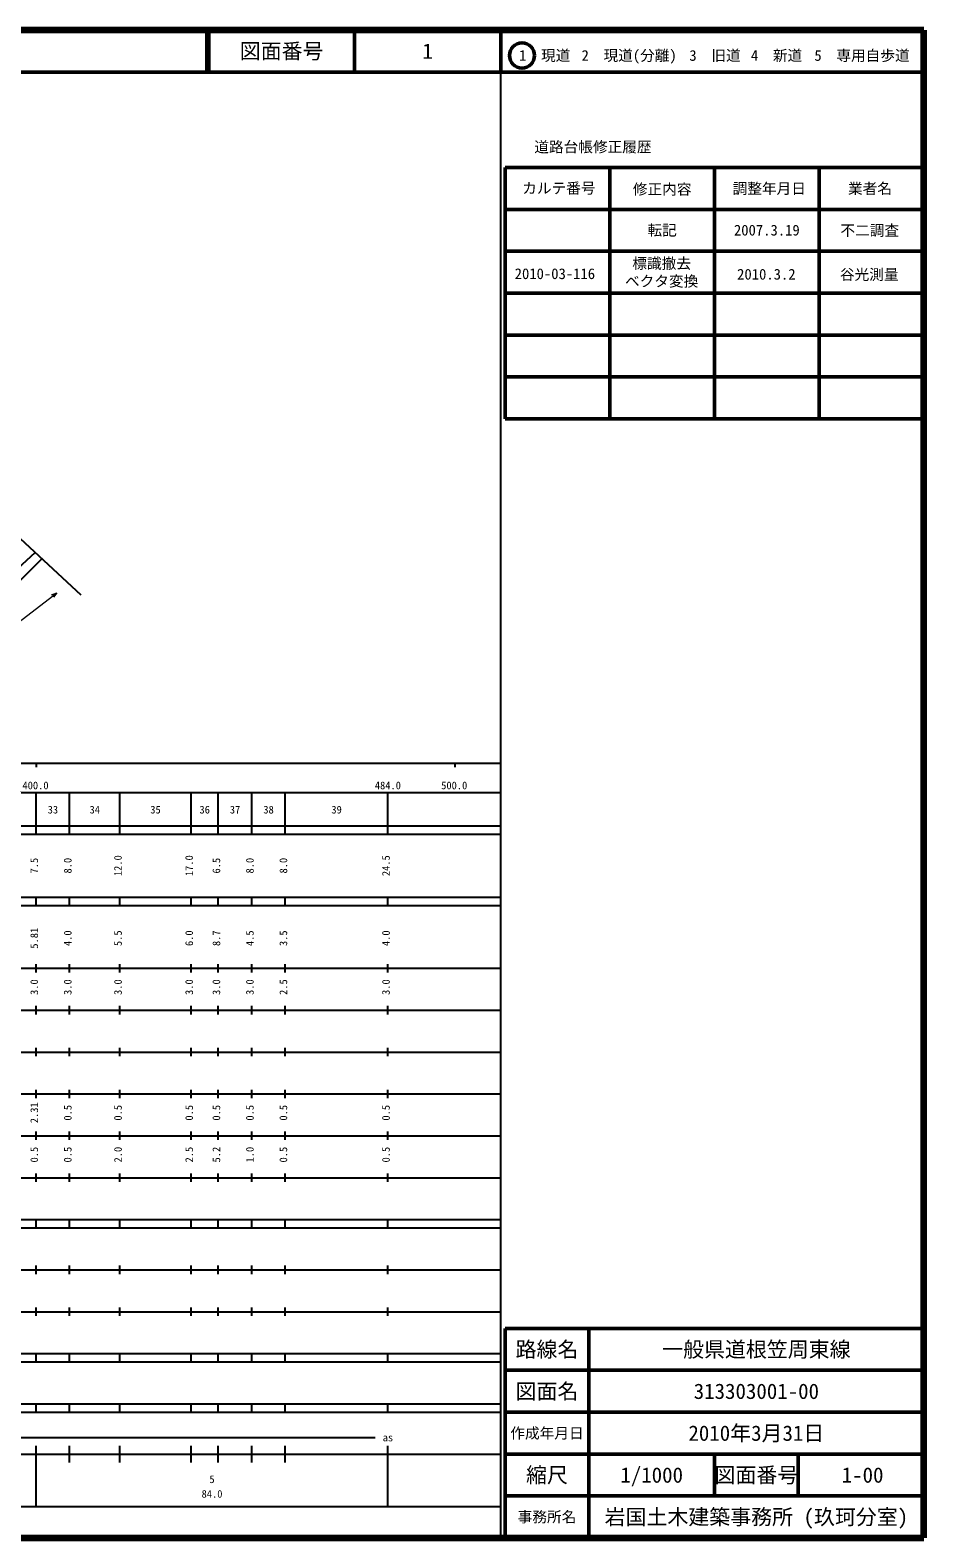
# Model space of a CAD drawing. Units: millimetres on the paper, enlarged 1000 times. Extents: x 40000 to 680000, y 20000 to 380000.
# Drawn here: x 466565 to 680000, y 20000 to 380000 of the extents above; entities that cross this region are included whole.
import ezdxf
from ezdxf.enums import TextEntityAlignment as Align

# ---------------------------------------------------------------- set-up
doc = ezdxf.new("R2010")
doc.units = ezdxf.units.MM
doc.header["$LTSCALE"] = 1000
for name, color, linetype, lineweight in [('M-BGD', 7, 'Continuous', 25), ('M-BMK-OTRS', 5, 'Continuous', 25), ('M-STR-HTXT', 7, 'Continuous', 13), ('M-TTL', 2, 'Continuous', 140), ('M-TTL-BAND', 7, 'Continuous', 25), ('M-TTL-FRAM', 2, 'Continuous', 50), ('M-TTL-LINE', 7, 'Continuous', 50)]:
    doc.layers.add(name, color=color, linetype=linetype, lineweight=lineweight)
doc.layers.add('M-TTL-TXT', color=7, linetype='Continuous')
doc.styles.add('ＭＳ ゴシック', font='')
doc.styles.get('ＭＳ ゴシック').set_extended_font_data('MS Gothic')

msp = doc.modelspace()

# ---------------------------------------------------------------- linework, layer by layer
at = {"layer": 'M-BGD'}
for points in [[(426743, 229303), (427934, 230372), (429246, 231408), (430257, 232056), (431222, 232546), (433447, 233453), (435747, 234513), (439313, 236434), (442790, 238423), (444192, 239194), (445615, 239861), (448300, 240974), (451213, 242299), (452945, 243196), (454672, 244207), (456267, 245255), (458041, 246558), (459772, 247976), (461709, 249711), (467745, 255285)], [(430042, 228194), (431656, 228996), (433174, 229641), (436017, 230604), (438925, 231698), (441115, 232628), (443462, 233747), (445389, 234871), (447455, 236200), (449221, 237330), (451300, 238531), (453399, 239400), (455489, 240401), (457188, 241464), (458697, 242521), (459828, 243372), (460877, 244303), (461548, 245037), (462185, 245913), (462943, 247093), (463850, 248297), (469391, 253761)]]:
    msp.add_lwpolyline(points, dxfattribs=at)
at = {"layer": 'M-BMK-OTRS'}
msp.add_line((459702, 262733), (478708, 245135), dxfattribs=at)
at = {"layer": 'M-STR-HTXT'}
for p, q in [((447202, 225956), (472900, 245623)), ((471695, 245141), (472900, 245623)), ((472900, 245623), (472120, 244585))]:
    msp.add_line(p, q, dxfattribs=at)
at = {"layer": 'M-TTL'}
for p, q in [((680000, 380000), (40000, 380000)), ((680000, 20000), (680000, 380000)), ((40000, 20000), (680000, 20000))]:
    msp.add_line(p, q, dxfattribs=at)
at = {"layer": 'M-TTL-BAND'}
for p, q in [((579000, 20000), (579000, 370000)), ((40000, 205000), (579000, 205000)), ((468000, 205000), (468000, 204000)), ((568000, 205000), (568000, 204000)), ((68000, 198000), (579000, 198000)), ((468000, 188000), (468000, 198000)), ((476000, 188000), (476000, 198000)), ((488000, 188000), (488000, 198000)), ((505000, 188000), (505000, 198000)), ((511500, 188000), (511500, 198000)), ((519500, 188000), (519500, 198000)), ((527500, 188000), (527500, 198000)), ((552000, 188000), (552000, 198000)), ((40000, 190000), (579000, 190000)), ((40000, 188000), (579000, 188000)), ((40000, 173000), (579000, 173000)), ((468000, 171000), (468000, 173000)), ((476000, 171000), (476000, 173000)), ((488000, 171000), (488000, 173000)), ((505000, 171000), (505000, 173000)), ((511500, 171000), (511500, 173000)), ((519500, 171000), (519500, 173000)), ((527500, 171000), (527500, 173000)), ((552000, 171000), (552000, 173000)), ((40000, 171000), (579000, 171000)), ((40000, 156000), (579000, 156000)), ((468000, 155000), (468000, 157000)), ((476000, 155000), (476000, 157000)), ((488000, 155000), (488000, 157000)), ((505000, 155000), (505000, 157000)), ((511500, 155000), (511500, 157000)), ((519500, 155000), (519500, 157000)), ((527500, 155000), (527500, 157000)), ((552000, 155000), (552000, 157000)), ((46000, 146000), (579000, 146000)), ((468000, 145000), (468000, 147000)), ((476000, 145000), (476000, 147000)), ((488000, 145000), (488000, 147000)), ((505000, 145000), (505000, 147000)), ((511500, 145000), (511500, 147000)), ((519500, 145000), (519500, 147000)), ((527500, 145000), (527500, 147000)), ((552000, 145000), (552000, 147000)), ((468000, 135000), (468000, 137000)), ((476000, 135000), (476000, 137000)), ((488000, 135000), (488000, 137000)), ((505000, 135000), (505000, 137000)), ((511500, 135000), (511500, 137000)), ((519500, 135000), (519500, 137000)), ((527500, 135000), (527500, 137000)), ((552000, 135000), (552000, 137000)), ((52000, 136000), (579000, 136000)), ((46000, 126000), (579000, 126000)), ((468000, 125000), (468000, 127000)), ((476000, 125000), (476000, 127000)), ((488000, 125000), (488000, 127000)), ((505000, 125000), (505000, 127000)), ((511500, 125000), (511500, 127000)), ((519500, 125000), (519500, 127000)), ((527500, 125000), (527500, 127000)), ((552000, 125000), (552000, 127000)), ((52000, 116000), (579000, 116000)), ((468000, 115000), (468000, 117000)), ((476000, 115000), (476000, 117000)), ((488000, 115000), (488000, 117000)), ((505000, 115000), (505000, 117000)), ((511500, 115000), (511500, 117000)), ((519500, 115000), (519500, 117000)), ((527500, 115000), (527500, 117000)), ((552000, 115000), (552000, 117000)), ((46000, 106000), (579000, 106000)), ((468000, 105000), (468000, 107000)), ((476000, 105000), (476000, 107000)), ((488000, 105000), (488000, 107000)), ((505000, 105000), (505000, 107000)), ((511500, 105000), (511500, 107000)), ((519500, 105000), (519500, 107000)), ((527500, 105000), (527500, 107000)), ((552000, 105000), (552000, 107000)), ((40000, 96000), (579000, 96000)), ((40000, 94000), (579000, 94000)), ((468000, 94000), (468000, 96000)), ((476000, 94000), (476000, 96000)), ((488000, 94000), (488000, 96000)), ((505000, 94000), (505000, 96000)), ((511500, 94000), (511500, 96000)), ((519500, 94000), (519500, 96000)), ((527500, 94000), (527500, 96000)), ((552000, 94000), (552000, 96000)), ((49000, 84000), (579000, 84000)), ((468000, 83000), (468000, 85000)), ((476000, 83000), (476000, 85000)), ((488000, 83000), (488000, 85000)), ((505000, 83000), (505000, 85000)), ((511500, 83000), (511500, 85000)), ((519500, 83000), (519500, 85000)), ((527500, 83000), (527500, 85000)), ((552000, 83000), (552000, 85000)), ((40000, 74000), (579000, 74000)), ((468000, 73000), (468000, 75000)), ((476000, 73000), (476000, 75000)), ((488000, 73000), (488000, 75000)), ((505000, 73000), (505000, 75000)), ((511500, 73000), (511500, 75000)), ((519500, 73000), (519500, 75000)), ((527500, 73000), (527500, 75000)), ((552000, 73000), (552000, 75000)), ((40000, 64000), (579000, 64000)), ((40000, 62000), (579000, 62000)), ((468000, 62000), (468000, 64000)), ((476000, 62000), (476000, 64000)), ((488000, 62000), (488000, 64000)), ((505000, 62000), (505000, 64000)), ((511500, 62000), (511500, 64000)), ((519500, 62000), (519500, 64000)), ((527500, 62000), (527500, 64000)), ((552000, 62000), (552000, 64000)), ((40000, 52000), (579000, 52000)), ((468000, 50000), (468000, 52000)), ((476000, 50000), (476000, 52000)), ((488000, 50000), (488000, 52000)), ((505000, 50000), (505000, 52000)), ((511500, 50000), (511500, 52000)), ((519500, 50000), (519500, 52000)), ((527500, 50000), (527500, 52000)), ((552000, 50000), (552000, 52000)), ((40000, 50000), (579000, 50000)), ((71000, 44000), (549000, 44000)), ((40000, 40000), (579000, 40000)), ((468000, 27500), (468000, 42000)), ((476000, 38000), (476000, 42000)), ((488000, 38000), (488000, 42000)), ((505000, 38000), (505000, 42000)), ((511500, 38000), (511500, 42000)), ((519500, 38000), (519500, 42000)), ((527500, 38000), (527500, 42000)), ((552000, 27500), (552000, 42000)), ((68000, 27500), (579000, 27500))]:
    msp.add_line(p, q, dxfattribs=at)
at = {"layer": 'M-TTL-FRAM'}
for p, q in [((580000, 347197), (580000, 287197)), ((580000, 347197), (680000, 347197)), ((580000, 287197), (680000, 287197)), ((680000, 70000), (580000, 70000)), ((580000, 70000), (580000, 20000))]:
    msp.add_line(p, q, dxfattribs=at)
at = {"layer": 'M-TTL-LINE'}
for p, q in [((508747, 380000), (508747, 370000)), ((509247, 380000), (509247, 370000)), ((543997, 380000), (543997, 370000)), ((579000, 380000), (579000, 370000)), ((40000, 370000), (680000, 370000)), ((605000, 347197), (605000, 287197)), ((630000, 347197), (630000, 287197)), ((655000, 347197), (655000, 287197)), ((580000, 337197), (680000, 337197)), ((580000, 327197), (680000, 327197)), ((580000, 317197), (680000, 317197)), ((580000, 307197), (680000, 307197)), ((580000, 297197), (680000, 297197)), ((600000, 70000), (600000, 20000)), ((680000, 60000), (580000, 60000)), ((680000, 50000), (580000, 50000)), ((680000, 40000), (580000, 40000)), ((630000, 40000), (630000, 30000)), ((650000, 40000), (650000, 30000)), ((680000, 30000), (580000, 30000))]:
    msp.add_line(p, q, dxfattribs=at)
msp.add_circle((584031, 373958), 3000, dxfattribs=at)

# ---------------------------------------------------------------- texts
at = {"layer": 'M-TTL-BAND', "style": 'ＭＳ ゴシック'}
for s, p in [('400.0', (467844, 198195)), ('484.0', (552000, 198195)), ('500.0', (567844, 198195)), ('33', (472000, 192405)), ('34', (482000, 192405)), ('35', (496500, 192405)), ('36', (508250, 192405)), ('37', (515500, 192405)), ('38', (523500, 192405)), ('39', (539750, 192405)), ('as', (552000, 42500)), ('5', (510000, 32523)), ('84.0', (510000, 29033))]:
    msp.add_text(s, height=1833, dxfattribs=at).set_placement(p, align=Align.BOTTOM_CENTER)
for s, p in [('7.5', (469000, 180500)), ('8.0', (477000, 180500)), ('12.0', (489000, 180500)), ('17.0', (506000, 180500)), ('6.5', (512500, 180500)), ('8.0', (520500, 180500)), ('8.0', (528500, 180500)), ('24.5', (553000, 180500)), ('5.81', (469000, 163174)), ('4.0', (477000, 163174)), ('5.5', (489000, 163174)), ('6.0', (506000, 163174)), ('8.7', (512500, 163174)), ('4.5', (520500, 163174)), ('3.5', (528500, 163174)), ('4.0', (553000, 163174)), ('3.0', (469000, 151500)), ('3.0', (477000, 151500)), ('3.0', (489000, 151500)), ('3.0', (506000, 151500)), ('3.0', (512500, 151500)), ('3.0', (520500, 151500)), ('2.5', (528500, 151500)), ('3.0', (553000, 151500)), ('2.31', (469000, 121500)), ('0.5', (477000, 121500)), ('0.5', (489000, 121500)), ('0.5', (506000, 121500)), ('0.5', (512500, 121500)), ('0.5', (520500, 121500)), ('0.5', (528500, 121500)), ('0.5', (553000, 121500)), ('0.5', (469000, 111500)), ('0.5', (477000, 111500)), ('2.0', (489000, 111500)), ('2.5', (506000, 111500)), ('5.2', (512500, 111500)), ('1.0', (520500, 111500)), ('0.5', (528500, 111500)), ('0.5', (553000, 111500))]:
    msp.add_text(s, height=1833, rotation=90, dxfattribs=at).set_placement(p, align=Align.BOTTOM_CENTER)
at = {"layer": 'M-TTL-TXT', "style": 'ＭＳ ゴシック'}
for s, height, p in [('図面番号', 3666, (526622, 375000)), ('1', 3666, (561497, 375000)), ('1\u3000現道', 2566, (589448, 373958)), ('2\u3000現道(分離)', 2566, (609619, 373958)), ('3\u3000旧道', 2566, (630121, 373958)), ('4\u3000新道', 2566, (644824, 373958)), ('5\u3000専用自歩道', 2566, (665228, 373958)), ('道路台帳修正履歴', 2566, (600968, 352113)), ('カルテ番号', 2566, (592839, 342277)), ('修正内容', 2566, (617509, 342023)), ('調整年月日', 2566, (643089, 342197)), ('業者名', 2566, (667134, 342197)), ('転記', 2566, (617500, 332245)), ('2007.3.19', 2566, (642500, 332245)), ('不二調査', 2566, (667077, 332189)), ('標識撤去', 2566, (617384, 324322)), ('2010-03-116', 2566, (591884, 321844)), ('ベクタ変換', 2566, (617384, 320063)), ('2010.3.2', 2566, (642384, 321719)), ('谷光測量', 2566, (666961, 321662)), ('路線名', 3666, (590000, 65000)), ('路線名', 3666, (590000, 65000)), ('一般県道根笠周東線', 3666, (640000, 65000)), ('図面名', 3666, (590000, 55000)), ('図面名', 3666, (590000, 55000)), ('313303001-00', 3666, (640000, 55000)), ('2010年3月31日', 3666, (640000, 45000)), ('作成年月日', 2566, (590000, 45000)), ('作成年月日', 2566, (590000, 45000)), ('縮尺', 3666, (590000, 35000)), ('縮尺', 3666, (590000, 35000)), ('1/1000', 3666, (615000, 35000)), ('図面番号', 3666, (640000, 35000)), ('図面番号', 3666, (640000, 35000)), (' 1-00', 3666, (664125, 35000)), ('事務所名', 2566, (590000, 25000)), ('事務所名', 2566, (590000, 25000)), ('岩国土木建築事務所 (玖珂分室)', 3666, (640000, 25000))]:
    msp.add_text(s, height=height, dxfattribs=at).set_placement(p, align=Align.MIDDLE_CENTER)

doc.saveas('drawing.dxf')
